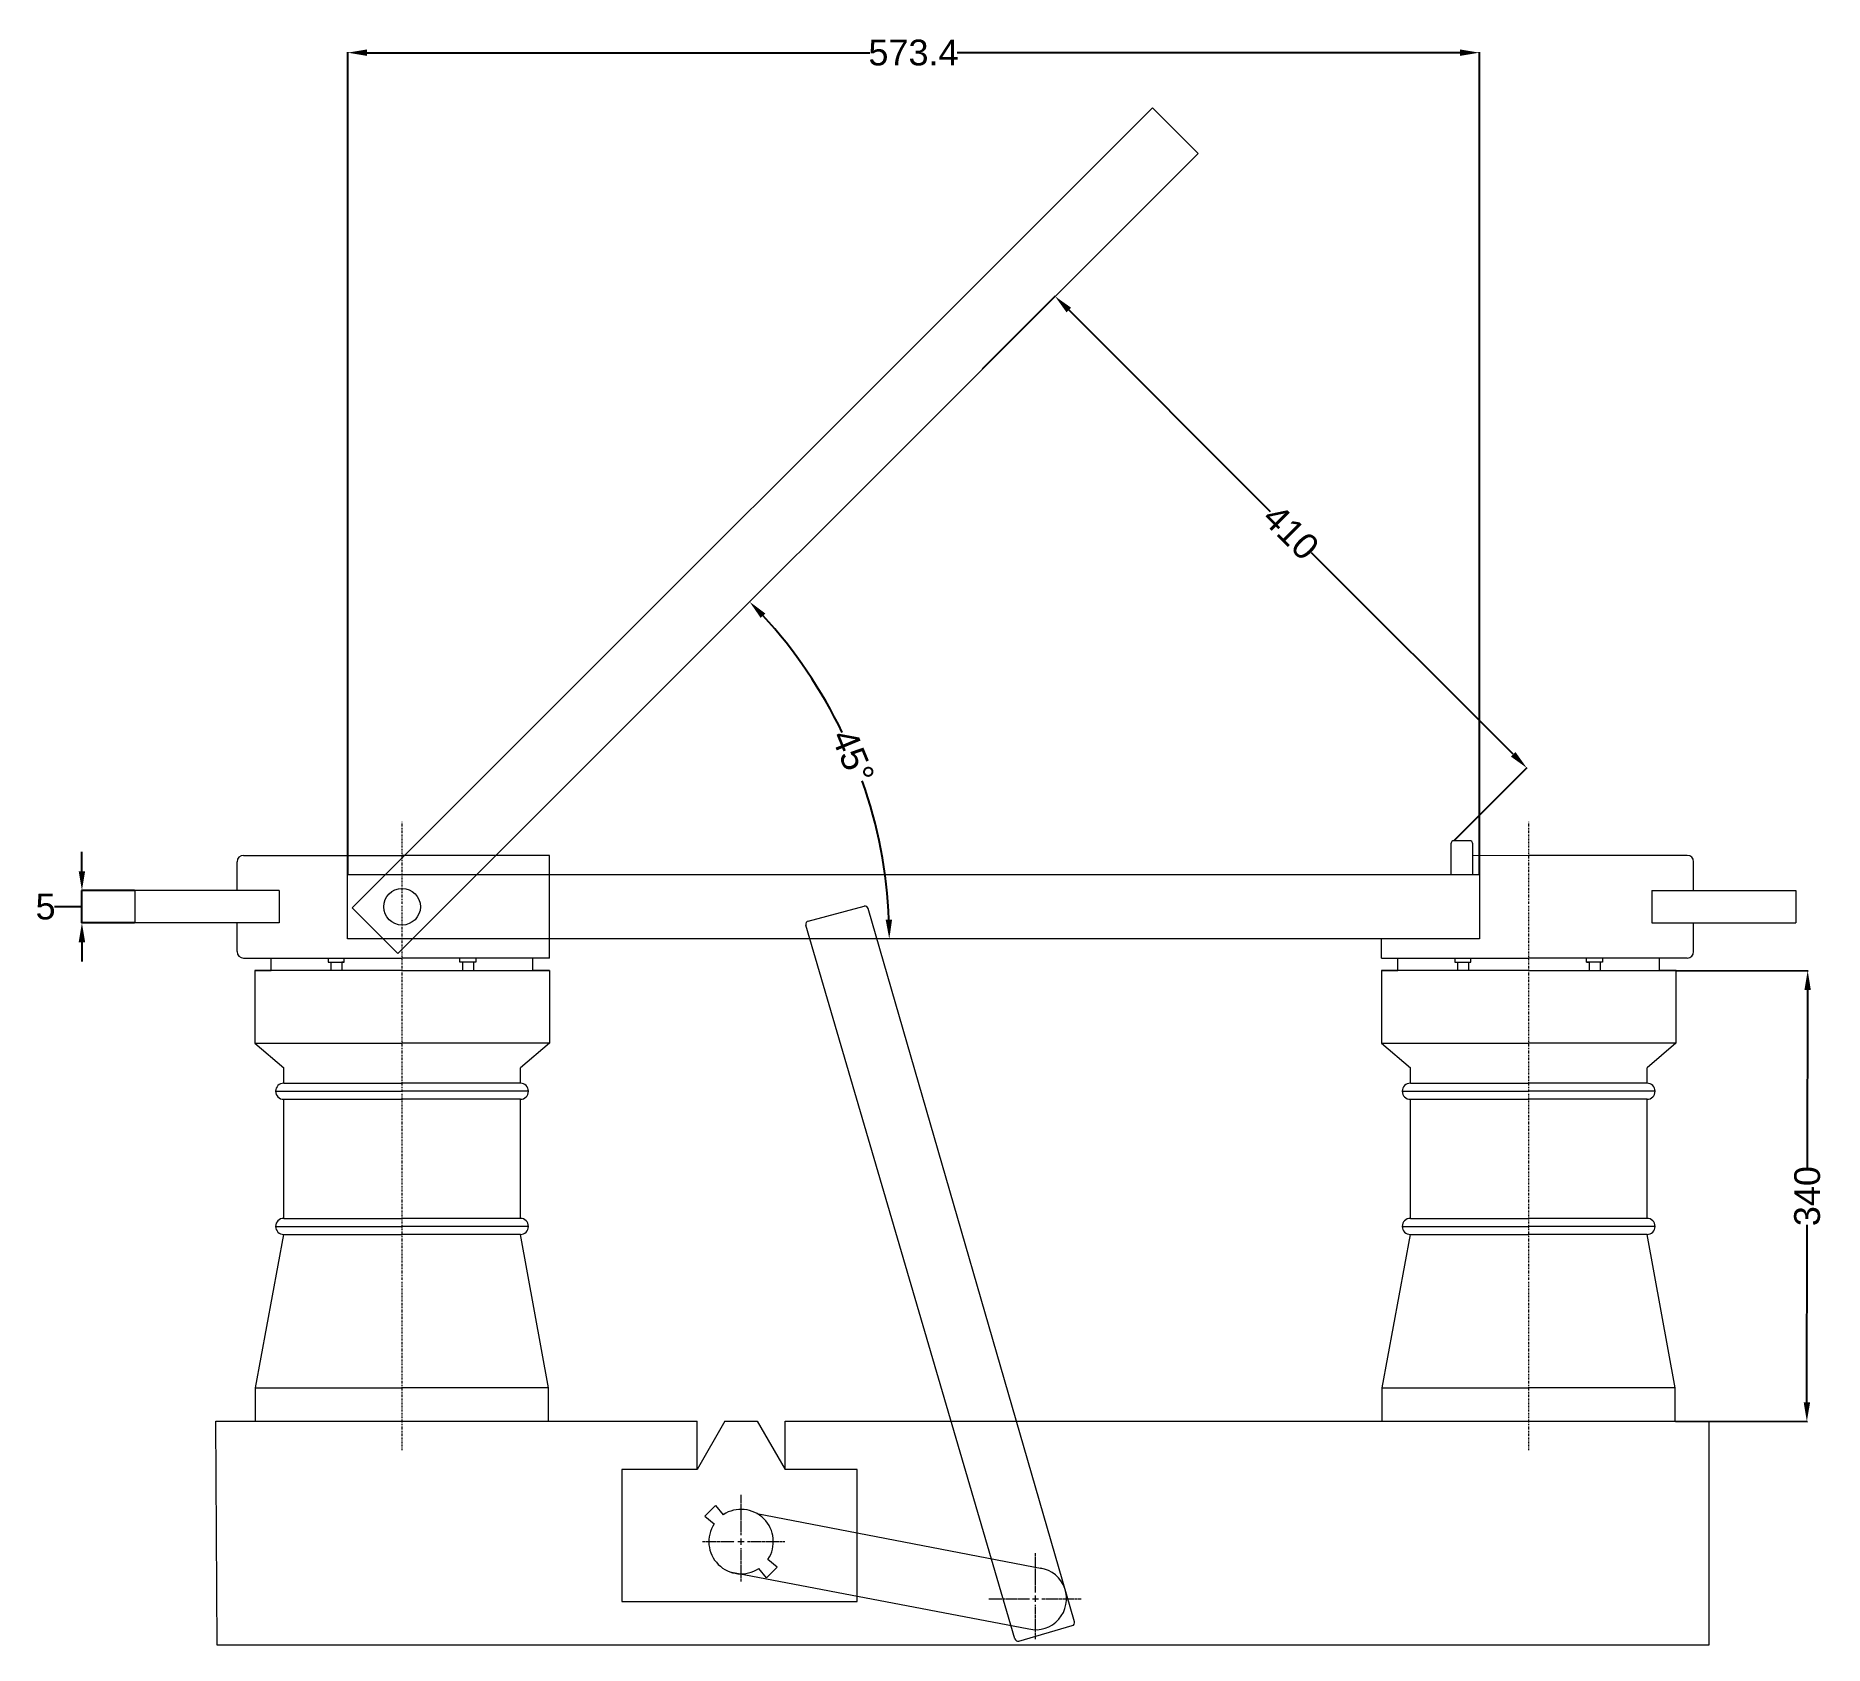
# Model space of a CAD drawing. Header units: inches. Extents: x -29 to 525, y 10 to 509.
import ezdxf

# ---------------------------------------------------------------- set-up
doc = ezdxf.new("R2010")
doc.units = ezdxf.units.IN
doc.header["$MEASUREMENT"] = 0
doc.linetypes.add('CENTER2', pattern=[1.125, 0.75, -0.125, 0.125, -0.125])
doc.linetypes.add('DASHDOT', pattern=[1, 0.5, -0.25, 0, -0.25])
for name, color, linetype, lineweight in [('axa', 6, 'DASHDOT', 5), ('cote', 240, 'Continuous', 5), ('subtiri', 7, 'Continuous', 5)]:
    doc.layers.add(name, color=color, linetype=linetype, lineweight=lineweight)
doc.styles.get("Standard").update_dxf_attribs({"font": 'arial.ttf'})
doc.dimstyles.get("Standard").update_dxf_attribs({"dimtxt": 8, "dimasz": 6, "dimexe": 0.18, "dimexo": 0.0625, "dimgap": 0.09, "dimtad": 0, "dimtoh": 1, "dimdec": 4, "dimzin": 0, "dimdsep": 46, "dimtxsty": 'Standard', "dimcen": 0.09, "dimadec": 0, "dimazin": 0, "dimtfac": 1, "dimtdec": 4, "dimtofl": 0, "dimtmove": 1, "dimatfit": 0, "dimfxl": 1, "dimtolj": 1, "dimtzin": 0, "dimarcsym": 0})

# ---------------------------------------------------------------- blocks, each defined once
blk = doc.blocks.new('*U8')
at = {"layer": 'axa', "color": 0, "linetype": 'CENTER2', "transparency": 16777216}
for p, q in [((0, 2), (0, 14.52)), ((-11.95, 0), (-2, 0)), ((2, 0), (13.57, 0)), ((0, -12.41), (0, -2))]:
    blk.add_line(p, q, dxfattribs=at)
at = {"layer": 'axa', "color": 0, "linetype": 'Continuous', "transparency": 16777216}
for p, q in [((-1, 0), (1, 0)), ((0, -1), (0, 1))]:
    blk.add_line(p, q, dxfattribs=at)
blk = doc.blocks.new('*U9')
at = {"layer": 'axa', "color": 0, "linetype": 'CENTER2', "transparency": 16777216}
for p, q in [((0, 1.92), (0, 14.13)), ((-14.53, 0), (-1.92, 0)), ((1.92, 0), (14.2, 0)), ((0, -12.56), (0, -1.92))]:
    blk.add_line(p, q, dxfattribs=at)
at = {"layer": 'axa', "color": 0, "linetype": 'Continuous', "transparency": 16777216}
for p, q in [((-0.96, 0), (0.96, 0)), ((0, -0.96), (0, 0.96))]:
    blk.add_line(p, q, dxfattribs=at)
blk = doc.blocks.new('*D10')
at = {"layer": 'cote', "color": 0, "lineweight": -2, "transparency": 16777216}
for p, q in [((67.38, 249.29), (67.38, 504.25)), ((73.38, 504.07), (229.23, 504.07)), ((412.23, 504.07), (256.37, 504.07)), ((418.23, 249.29), (418.23, 504.25))]:
    blk.add_line(p, q, dxfattribs=at)
at = {"layer": 'cote', "color": 0, "transparency": 16777216}
for points in [[(73.38, 505.07), (73.38, 503.07), (67.38, 504.07)], [(412.23, 505.07), (412.23, 503.07), (418.23, 504.07)]]:
    blk.add_solid(points, dxfattribs=at)
at = {"layer": 'Defpoints', "color": 0, "transparency": 16777216}
for p in [(418.23, 504.07), (67.38, 249.23), (418.23, 249.23)]:
    blk.add_point(p, dxfattribs=at)
at = {"layer": 'cote', "color": 0, "transparency": 16777216, "insert": (242.8, 504.07), "char_height": 8, "width": 1.9727, "attachment_point": 5}
blk.add_mtext('\\A1;573.4', dxfattribs=at)
blk = doc.blocks.new('*D11')
at = {"layer": 'cote', "color": 0, "lineweight": -2, "transparency": 16777216}
for p, q in [((-15.01, 250.23), (-15.01, 256.23)), ((1.32, 244.23), (-15.19, 244.23)), ((-15.01, 234.23), (-15.01, 244.23)), ((-23.37, 239.23), (-23.55, 239.23)), ((-15.01, 239.23), (-23.37, 239.23)), ((1.32, 234.23), (-15.19, 234.23)), ((-15.01, 228.23), (-15.01, 222.23))]:
    blk.add_line(p, q, dxfattribs=at)
at = {"layer": 'cote', "color": 0, "transparency": 16777216}
for points in [[(-16.01, 250.23), (-14.01, 250.23), (-15.01, 244.23)], [(-16.01, 228.23), (-14.01, 228.23), (-15.01, 234.23)]]:
    blk.add_solid(points, dxfattribs=at)
at = {"layer": 'Defpoints', "color": 0, "transparency": 16777216}
for p in [(-15.01, 244.23), (1.38, 244.23), (1.38, 234.23)]:
    blk.add_point(p, dxfattribs=at)
at = {"layer": 'cote', "color": 0, "transparency": 16777216, "insert": (-26.29, 239.23), "char_height": 8, "attachment_point": 5}
blk.add_mtext('\\A1;5', dxfattribs=at)
blk = doc.blocks.new('*D12')
at = {"layer": 'cote', "color": 0, "lineweight": -2, "transparency": 16777216}
for start, end in [(25.6388, 42.6755), (2.3245, 19.3612)]:
    blk.add_arc((87.39, 229.23), 147.9, start, end, dxfattribs=at)
at = {"layer": 'cote', "color": 0, "transparency": 16777216}
for points in [[(195.41, 328.79), (196.85, 330.17), (191.97, 333.81)], [(236.17, 235.25), (234.17, 235.21), (235.29, 229.23)]]:
    blk.add_solid(points, dxfattribs=at)
at = {"layer": 'Defpoints', "color": 0, "transparency": 16777216}
for p in [(331.01, 472.85), (230.25, 267.51), (67.38, 229.23), (418.23, 229.23), (82.92, 224.76)]:
    blk.add_point(p, dxfattribs=at)
at = {"layer": 'cote', "color": 0, "transparency": 16777216, "insert": (224.03, 285.83), "char_height": 8, "attachment_point": 5, "rotation": 292.5}
blk.add_mtext('\\A1;45°', dxfattribs=at)
blk = doc.blocks.new('*D14')
at = {"layer": 'cote', "color": 0, "lineweight": -2, "transparency": 16777216}
for p, q in [((479.26, 219.45), (520.2, 219.38)), ((520.01, 213.38), (519.91, 158.39)), ((519.78, 85.58), (519.88, 140.57)), ((479.01, 79.65), (519.95, 79.58))]:
    blk.add_line(p, q, dxfattribs=at)
at = {"layer": 'cote', "color": 0, "transparency": 16777216}
for points in [[(519.01, 213.38), (521.01, 213.38), (520.02, 219.38)], [(518.78, 85.58), (520.78, 85.58), (519.77, 79.58)]]:
    blk.add_solid(points, dxfattribs=at)
at = {"layer": 'Defpoints', "color": 0, "transparency": 16777216}
for p in [(479.19, 219.45), (478.95, 79.65), (519.77, 79.58)]:
    blk.add_point(p, dxfattribs=at)
at = {"layer": 'cote', "color": 0, "transparency": 16777216, "insert": (519.89, 149.48), "char_height": 8, "width": 11.4216, "attachment_point": 5, "rotation": 89.898}
blk.add_mtext('\\A1;340', dxfattribs=at)
blk = doc.blocks.new('*D15')
at = {"layer": 'cote', "color": 0, "lineweight": -2, "transparency": 16777216}
for p, q in [((264.16, 406), (286.82, 428.65)), ((290.93, 424.28), (353.4, 361.81)), ((428.71, 286.5), (366.24, 348.98)), ((410.43, 259.74), (433.08, 282.39))]:
    blk.add_line(p, q, dxfattribs=at)
at = {"layer": 'cote', "color": 0, "transparency": 16777216}
for points in [[(291.64, 424.99), (290.22, 423.57), (286.69, 428.52)], [(429.42, 287.21), (428, 285.8), (432.95, 282.26)]]:
    blk.add_solid(points, dxfattribs=at)
at = {"layer": 'Defpoints', "color": 0, "transparency": 16777216}
for p in [(286.69, 428.52), (264.12, 405.95), (410.38, 259.69)]:
    blk.add_point(p, dxfattribs=at)
at = {"layer": 'cote', "color": 0, "transparency": 16777216, "insert": (359.82, 355.39), "char_height": 8, "attachment_point": 5, "rotation": 315}
blk.add_mtext('\\A1;410', dxfattribs=at)

msp = doc.modelspace()

# ---------------------------------------------------------------- linework, layer by layer
at = {"layer": 'axa'}
for p, q in [((84.23391, 70.71006), (84.23391, 265.50379)), ((433.52697, 70.71006), (433.52697, 265.50379))]:
    msp.add_line(p, q, dxfattribs=at)
at = {"layer": 'subtiri'}
for p, q in [((316.86933, 486.98949), (331.01147, 472.84736)), ((35.09761, 255.15975), (84.23391, 255.15975)), ((84.23391, 255.15975), (84.23391, 255.15975)), ((129.90092, 255.15975), (84.23391, 255.15975)), ((129.90092, 223.29748), (129.90092, 255.15975)), ((409.38285, 258.69114), (409.38285, 249.22861)), ((415.16845, 259.69114), (410.38285, 259.69114)), ((416.16845, 249.22861), (416.16845, 258.69114)), ((416.16845, 255.22111), (433.52697, 255.15975)), ((482.66327, 255.15975), (433.52697, 255.15975)), ((33.09761, 244.22861), (33.09761, 253.15975)), ((484.66327, 244.22861), (484.66327, 253.15975)), ((46.09005, 244.22861), (1.38394, 244.22861)), ((1.38394, 244.22861), (1.38394, 234.22861)), ((46.09005, 244.22861), (46.09005, 234.22861)), ((418.22842, 249.22861), (418.22842, 229.22861)), ((471.67082, 244.22861), (516.37693, 244.22861)), ((471.67082, 244.22861), (471.67082, 234.22861)), ((516.37693, 244.22861), (516.37693, 234.22861)), ((210.14711, 234.76902), (227.55623, 239.34546)), ((292.72549, 17.5139), (228.77111, 238.65613)), ((46.09005, 234.22861), (1.38394, 234.22861)), ((33.09761, 225.29748), (33.09761, 234.22861)), ((274.20938, 12.18362), (209.44159, 233.52104)), ((471.67082, 234.22861), (516.37693, 234.22861)), ((484.66327, 225.29748), (484.66327, 234.22861)), ((387.85996, 223.29748), (387.85996, 229.22861)), ((35.09761, 223.29748), (84.23391, 223.29748)), ((43.67894, 219.45289), (43.67894, 223.29748)), ((61.30918, 223.29748), (61.30918, 222.0128)), ((61.30918, 222.0128), (66.26864, 222.0128)), ((61.30918, 222.0128), (61.30918, 222.0128)), ((61.30918, 222.0128), (62.1145, 222.0128)), ((62.1145, 222.0128), (62.1145, 219.44638)), ((66.26864, 222.0128), (65.53193, 222.0128)), ((65.53193, 222.0128), (65.53193, 219.45289)), ((66.26864, 222.0128), (66.26864, 223.29748)), ((129.90092, 223.29748), (84.23391, 223.29748)), ((102.19917, 222.0128), (102.19917, 223.29748)), ((107.15863, 222.0128), (102.19917, 222.0128)), ((102.93588, 222.0128), (102.93588, 219.45289)), ((106.35331, 222.0128), (106.35331, 219.44638)), ((107.15863, 223.29748), (107.15863, 222.0128)), ((124.78887, 219.45289), (124.78887, 223.29748)), ((387.85996, 223.29748), (433.52697, 223.29748)), ((392.97201, 219.45289), (392.97201, 223.29748)), ((410.60224, 223.29748), (410.60224, 222.0128)), ((410.60224, 222.0128), (415.5617, 222.0128)), ((411.40756, 222.0128), (411.40756, 219.44638)), ((414.82499, 222.0128), (414.82499, 219.45289)), ((415.5617, 222.0128), (415.5617, 223.29748)), ((482.66327, 223.29748), (433.52697, 223.29748)), ((451.49223, 222.0128), (451.49223, 223.29748)), ((456.4517, 222.0128), (451.49223, 222.0128)), ((451.49223, 222.0128), (452.22894, 222.0128)), ((452.22894, 222.0128), (452.22894, 219.45289)), ((456.4517, 222.0128), (455.64638, 222.0128)), ((455.64638, 222.0128), (455.64638, 219.44638)), ((456.4517, 223.29748), (456.4517, 222.0128)), ((456.4517, 222.0128), (456.4517, 222.0128)), ((474.08193, 219.45289), (474.08193, 223.29748)), ((84.23391, 219.45289), (38.56689, 219.45289)), ((38.56689, 219.45289), (38.56689, 196.91065)), ((38.56689, 219.45289), (38.56689, 219.45289)), ((38.56689, 219.45289), (38.56689, 219.45289)), ((38.56689, 219.45289), (43.67894, 219.45289)), ((84.23391, 219.45289), (129.90092, 219.45289)), ((129.90092, 219.45289), (124.78887, 219.45289)), ((129.90092, 219.45289), (129.90092, 196.91065)), ((129.90092, 219.45289), (129.90092, 219.45289)), ((129.90092, 219.45289), (129.90092, 219.45289)), ((433.52697, 219.45289), (387.85996, 219.45289)), ((387.85996, 219.45289), (387.85996, 196.91065)), ((387.85996, 219.45289), (387.85996, 219.45289)), ((387.85996, 219.45289), (387.85996, 219.45289)), ((387.85996, 219.45289), (392.97201, 219.45289)), ((433.52697, 219.45289), (479.19398, 219.45289)), ((479.19398, 219.45289), (474.08193, 219.45289)), ((479.19398, 219.45289), (479.19398, 196.91065)), ((479.19398, 219.45289), (479.19398, 219.45289)), ((479.19398, 219.45289), (479.19398, 219.45289)), ((38.56689, 196.91065), (84.23391, 196.91065)), ((38.56689, 196.91065), (47.54425, 189.26294)), ((129.90092, 196.91065), (84.23391, 196.91065)), ((129.90092, 196.91065), (120.92356, 189.26294)), ((387.85996, 196.91065), (433.52697, 196.91065)), ((387.85996, 196.91065), (396.83731, 189.26294)), ((479.19398, 196.91065), (433.52697, 196.91065)), ((479.19398, 196.91065), (470.21663, 189.26294)), ((47.54425, 184.49991), (47.54425, 189.26294)), ((120.92356, 184.49991), (120.92356, 189.26294)), ((396.83731, 184.49991), (396.83731, 189.26294)), ((470.21663, 184.49991), (470.21663, 189.26294)), ((47.54425, 184.49991), (84.23391, 184.49991)), ((120.92356, 184.49991), (84.23391, 184.49991)), ((396.83731, 184.49991), (433.52697, 184.49991)), ((470.21663, 184.49991), (433.52697, 184.49991)), ((45.04425, 181.99991), (84.23391, 181.99991)), ((47.54425, 142.58824), (47.54425, 179.49991)), ((47.54425, 179.49991), (84.23391, 179.49991)), ((123.42356, 181.99991), (84.23391, 181.99991)), ((120.92356, 179.49991), (84.23391, 179.49991)), ((120.92356, 142.58824), (120.92356, 179.49991)), ((394.33731, 181.99991), (433.52697, 181.99991)), ((396.83731, 142.58824), (396.83731, 179.49991)), ((396.83731, 179.49991), (433.52697, 179.49991)), ((472.71663, 181.99991), (433.52697, 181.99991)), ((470.21663, 179.49991), (433.52697, 179.49991)), ((470.21663, 142.58824), (470.21663, 179.49991)), ((45.04425, 140.08824), (84.23391, 140.08824)), ((47.54425, 142.58824), (84.23391, 142.58824)), ((120.92356, 142.58824), (84.23391, 142.58824)), ((123.42356, 140.08824), (84.23391, 140.08824)), ((394.33731, 140.08824), (433.52697, 140.08824)), ((396.83731, 142.58824), (433.52697, 142.58824)), ((470.21663, 142.58824), (433.52697, 142.58824)), ((472.71663, 140.08824), (433.52697, 140.08824)), ((38.8158, 89.98623), (47.54425, 137.58824)), ((47.54425, 137.58824), (84.23391, 137.58824)), ((120.92356, 137.58824), (84.23391, 137.58824)), ((129.65201, 89.98623), (120.92356, 137.58824)), ((388.10886, 89.98623), (396.83731, 137.58824)), ((396.83731, 137.58824), (433.52697, 137.58824)), ((470.21663, 137.58824), (433.52697, 137.58824)), ((478.94507, 89.98623), (470.21663, 137.58824)), ((38.8158, 79.65415), (38.8158, 89.98623)), ((38.8158, 89.98623), (84.23391, 89.98623)), ((129.65201, 89.98623), (84.23391, 89.98623)), ((129.65201, 79.65415), (129.65201, 89.98623)), ((388.10886, 79.65415), (388.10886, 89.98623)), ((388.10886, 89.98623), (433.52697, 89.98623)), ((478.94507, 89.98623), (433.52697, 89.98623)), ((478.94507, 79.65415), (478.94507, 89.98623)), ((26.49552, 79.65415), (175.68492, 79.65415)), ((26.96482, 10.20516), (26.49552, 79.65415)), ((184.34518, 79.65415), (175.68492, 64.65415)), ((175.68492, 64.65415), (175.68492, 79.65415)), ((184.34518, 79.65415), (194.34518, 79.65415)), ((194.34518, 79.65415), (203.00543, 64.65415)), ((203.00543, 79.65415), (489.36022, 79.65415)), ((203.00543, 64.65415), (203.00543, 79.65415)), ((489.36022, 79.65415), (489.36022, 10.20516)), ((152.36233, 64.65415), (152.36233, 23.75495)), ((175.68492, 64.65415), (152.36233, 64.65415)), ((225.30492, 64.65415), (203.00543, 64.65415)), ((225.30492, 23.75495), (225.30492, 64.65415)), ((181.46435, 53.56003), (178.13256, 50.22824)), ((178.13256, 50.22824), (181.00276, 47.8614)), ((181.46435, 53.56003), (183.83119, 50.68983)), ((194.27299, 51.04894), (282.70769, 34.00279)), ((197.22533, 31.13561), (194.85917, 34.005)), ((200.55698, 34.46726), (197.22533, 31.13561)), ((200.55698, 34.46726), (197.68759, 36.83343)), ((185.89229, 32.96245), (278.56504, 15.24372)), ((152.36233, 23.75495), (225.30492, 23.75495)), ((275.44546, 11.5034), (292.04118, 16.27502)), ((489.36022, 10.20516), (26.96482, 10.20516))]:
    msp.add_line(p, q, dxfattribs=at)
for points in [[(331.01147, 472.84736), (82.92153, 224.75742), (68.77939, 238.89955), (316.86933, 486.98949)], [(418.22842, 229.22861), (67.37626, 229.22861), (67.37626, 249.22861), (418.22842, 249.22861)]]:
    msp.add_lwpolyline(points, dxfattribs=at)
msp.add_circle((84.23391, 239.22861), 5.68748, dxfattribs=at)
for centre, radius, start, end in [((35.09761, 253.15975), 2, 90, 180), ((410.38285, 258.69114), 1, 90, 180), ((415.16845, 258.69114), 1, 0, 90), ((482.66327, 253.15975), 2, 360, 90), ((227.81047, 238.37832), 1, 16.129882, 104.7284425), ((210.40134, 233.80188), 1, 104.7284425, 196.3105397), ((35.09761, 225.29748), 2, 180, 270), ((482.66327, 225.29748), 2, 270, 0), ((47.54425, 181.99991), 2.5, 90, 270), ((120.92356, 181.99991), 2.5, 270, 90), ((396.83731, 181.99991), 2.5, 90, 270), ((470.21663, 181.99991), 2.5, 270, 90), ((47.54425, 140.08824), 2.5, 90, 270), ((120.92356, 140.08824), 2.5, 270, 90), ((396.83731, 140.08824), 2.5, 90, 270), ((470.21663, 140.08824), 2.5, 270, 90), ((189.34518, 42.34742), 10, 326.536959, 123.463041), ((189.34518, 42.34742), 10, 146.536959, 303.463041), ((280.63637, 24.62326), 9.60553, 257.5469834, 80.6326372), ((291.76486, 17.23609), 1, 286.0410719, 16.129882), ((275.16913, 12.46446), 1, 196.3105397, 286.0410719)]:
    msp.add_arc(centre, radius, start, end, dxfattribs=at)

# ---------------------------------------------------------------- block references
at = {"layer": 'axa', "linetype": 'CENTER2'}
for name, p in [('*U8', (189.34518, 42.34742)), ('*U9', (280.63637, 24.62326))]:
    msp.add_blockref(name, p, dxfattribs=at)

# ---------------------------------------------------------------- dimensions: what is measured, and where the dimension line sits
at = {"layer": 'cote'}
dim = msp.add_linear_dim(base=(418.22842, 504.06502), p1=(67.37626, 249.22861), p2=(418.22842, 249.22861), text='573.4', dimstyle='Standard', dxfattribs=at)
dim.commit()
dim.dimension.update_dxf_attribs({"geometry": '*D10', "text_midpoint": (242.80234, 504.06502), "dimtype": 160})
dim = msp.add_angular_dim_2l(base=(230.25327, 267.50798), line1=((418.22842, 229.22861), (67.37626, 229.22861)), line2=((331.01147, 472.84736), (82.92153, 224.75742)), dimstyle='Standard', dxfattribs=at)
dim.commit()
dim.dimension.update_dxf_attribs({"geometry": '*D12', "text_midpoint": (224.03461, 285.82754)})
for p1, p2, distance, text, picture, middle in [((410.38285, 259.69114), (264.11904, 405.95494), -31.91815, '410', '*D15', (359.82049, 355.39258)), ((1.38394, 234.22861), (1.38394, 244.22861), 16.39252, '5', '*D11', (-23.64001, 239.22861)), ((479.19398, 219.45289), (478.94507, 79.65415), 40.82495, '340', '*D14', (519.89441, 149.48084))]:
    dim = msp.add_aligned_dim(p1=p1, p2=p2, distance=distance, text=text, dimstyle='Standard', dxfattribs=at)
    dim.commit()
    dim.dimension.update_dxf_attribs({"geometry": picture, "text_midpoint": middle})

doc.saveas('drawing.dxf')
